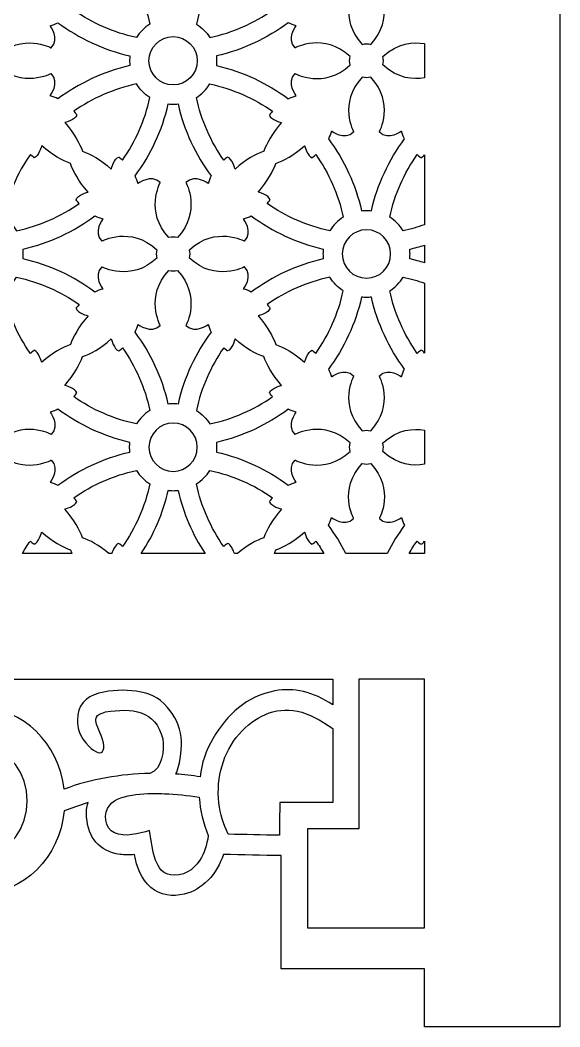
# Model space of a CAD drawing. Header units: centimetres. Extents: x -9.3 to 7.4, y -14.2 to 13.8.
# Drawn here: x -5.22 to -1.66, y -14.17 to -7.54 of the extents above; entities that cross this region are included whole.
import ezdxf

# ---------------------------------------------------------------- set-up
doc = ezdxf.new("R2010")
doc.units = ezdxf.units.CM
doc.header["$MEASUREMENT"] = 0
doc.layers.add('layer 1', color=7, linetype='Continuous')

msp = doc.modelspace()

# ---------------------------------------------------------------- linework, layer by layer
at = {"layer": 'layer 1', "color": 177}
msp.add_open_spline([(-1.66087, 13.84713), (-4.20808, 13.84713), (-6.7553, 13.84713), (-9.30251, 13.84713), (-9.30251, 13.84713), (-9.30251, 5.33379), (-9.30251, -3.17955), (-9.30251, -11.69289), (-9.30251, -11.69289), (-9.30248, -11.69289), (-9.30246, -11.69289), (-9.30244, -11.69289), (-9.30244, -11.69289), (-9.30244, -12.51932), (-9.30244, -13.34575), (-9.30244, -14.17218), (-9.30244, -14.17218), (-9.00527, -14.17218), (-8.7081, -14.17218), (-8.41092, -14.17218), (-8.41092, -14.17218), (-8.41092, -14.04482), (-8.41092, -13.91746), (-8.41092, -13.79009), (-8.41092, -13.79009), (-8.09658, -13.79009), (-7.78223, -13.79009), (-7.46788, -13.79009), (-7.46788, -13.79009), (-7.46788, -13.54122), (-7.46788, -13.29235), (-7.46788, -13.04347), (-7.46788, -13.04347), (-7.34071, -13.04094), (-7.21354, -13.0384), (-7.08637, -13.03586), (-7.08637, -13.03586), (-7.06378, -13.10026), (-7.03419, -13.1561), (-6.98505, -13.20539), (-6.98505, -13.20539), (-6.93693, -13.25366), (-6.88721, -13.28349), (-6.82881, -13.29707), (-6.82881, -13.29707), (-6.75152, -13.31504), (-6.66989, -13.30722), (-6.60784, -13.25309), (-6.60784, -13.25309), (-6.5478, -13.20069), (-6.51316, -13.11678), (-6.50071, -13.03673), (-6.50071, -13.03673), (-6.46518, -13.04032), (-6.43496, -13.03949), (-6.40646, -13.03541), (-6.40646, -13.03541), (-6.26424, -13.01506), (-6.19706, -12.92507), (-6.18506, -12.78937), (-6.18506, -12.78937), (-6.18211, -12.75611), (-6.18446, -12.72328), (-6.19502, -12.69438), (-6.19502, -12.69438), (-6.19278, -12.69494), (-6.19055, -12.6955), (-6.18832, -12.69605), (-6.18832, -12.69605), (-6.13812, -12.71341), (-6.08794, -12.73076), (-6.03775, -12.74811), (-6.03775, -12.74811), (-6.00764, -13.05564), (-5.77016, -13.29507), (-5.48166, -13.29507), (-5.48166, -13.29507), (-5.19316, -13.29507), (-4.95568, -13.05564), (-4.92556, -12.74811), (-4.92556, -12.74811), (-4.87538, -12.73076), (-4.82519, -12.71341), (-4.77501, -12.69605), (-4.77501, -12.69605), (-4.77277, -12.6955), (-4.77053, -12.69494), (-4.76831, -12.69438), (-4.76831, -12.69438), (-4.77887, -12.72328), (-4.78121, -12.75611), (-4.77827, -12.78937), (-4.77827, -12.78937), (-4.76626, -12.92507), (-4.69908, -13.01506), (-4.55686, -13.03541), (-4.55686, -13.03541), (-4.52836, -13.03949), (-4.49814, -13.04032), (-4.46261, -13.03673), (-4.46261, -13.03673), (-4.45017, -13.11678), (-4.41552, -13.20069), (-4.35547, -13.25309), (-4.35547, -13.25309), (-4.29342, -13.30722), (-4.2118, -13.31504), (-4.1345, -13.29707), (-4.1345, -13.29707), (-4.07611, -13.28349), (-4.02638, -13.25366), (-3.97827, -13.20539), (-3.97827, -13.20539), (-3.92913, -13.1561), (-3.89954, -13.10026), (-3.87695, -13.03586), (-3.87695, -13.03586), (-3.74978, -13.0384), (-3.62261, -13.04094), (-3.49544, -13.04347), (-3.49544, -13.04347), (-3.49544, -13.29235), (-3.49544, -13.54122), (-3.49544, -13.79009), (-3.49544, -13.79009), (-3.18109, -13.79009), (-2.86674, -13.79009), (-2.5524, -13.79009), (-2.5524, -13.79009), (-2.5524, -13.91746), (-2.5524, -14.04482), (-2.5524, -14.17218), (-2.5524, -14.17218), (-2.25523, -14.17218), (-1.95805, -14.17218), (-1.66087, -14.17218), (-1.66087, -14.17218), (-1.66087, -13.34575), (-1.66087, -12.51932), (-1.66087, -11.69289), (-1.66087, -11.69289), (-1.66087, -3.17955), (-1.66087, 5.33379), (-1.66087, 13.84713)], degree=3, knots=[0, 0, 0, 0, 0.027027, 0.027027, 0.027027, 0.027027, 0.0540541, 0.0540541, 0.0540541, 0.0540541, 0.0810811, 0.0810811, 0.0810811, 0.0810811, 0.1081081, 0.1081081, 0.1081081, 0.1081081, 0.1351351, 0.1351351, 0.1351351, 0.1351351, 0.1621622, 0.1621622, 0.1621622, 0.1621622, 0.1891892, 0.1891892, 0.1891892, 0.1891892, 0.2162162, 0.2162162, 0.2162162, 0.2162162, 0.2432432, 0.2432432, 0.2432432, 0.2432432, 0.2702703, 0.2702703, 0.2702703, 0.2702703, 0.2972973, 0.2972973, 0.2972973, 0.2972973, 0.3243243, 0.3243243, 0.3243243, 0.3243243, 0.3513514, 0.3513514, 0.3513514, 0.3513514, 0.3783784, 0.3783784, 0.3783784, 0.3783784, 0.4054054, 0.4054054, 0.4054054, 0.4054054, 0.4324324, 0.4324324, 0.4324324, 0.4324324, 0.4594595, 0.4594595, 0.4594595, 0.4594595, 0.4864865, 0.4864865, 0.4864865, 0.4864865, 0.5135135, 0.5135135, 0.5135135, 0.5135135, 0.5405405, 0.5405405, 0.5405405, 0.5405405, 0.5675676, 0.5675676, 0.5675676, 0.5675676, 0.5945946, 0.5945946, 0.5945946, 0.5945946, 0.6216216, 0.6216216, 0.6216216, 0.6216216, 0.6486486, 0.6486486, 0.6486486, 0.6486486, 0.6756757, 0.6756757, 0.6756757, 0.6756757, 0.7027027, 0.7027027, 0.7027027, 0.7027027, 0.7297297, 0.7297297, 0.7297297, 0.7297297, 0.7567568, 0.7567568, 0.7567568, 0.7567568, 0.7837838, 0.7837838, 0.7837838, 0.7837838, 0.8108108, 0.8108108, 0.8108108, 0.8108108, 0.8378378, 0.8378378, 0.8378378, 0.8378378, 0.8648649, 0.8648649, 0.8648649, 0.8648649, 0.8918919, 0.8918919, 0.8918919, 0.8918919, 0.9189189, 0.9189189, 0.9189189, 0.9189189, 0.9459459, 0.9459459, 0.9459459, 0.9459459, 1, 1, 1, 1], dxfattribs=at)
at = {"layer": 'layer 1', "color": 7}
for points, knots in [([(-2.93447, -6.81711), (-2.92363, -6.81711), (-2.91295, -6.81649), (-2.9024, -6.81531), (-2.9024, -6.81531), (-2.86257, -6.98964), (-2.78692, -7.15032), (-2.68367, -7.28926), (-2.68367, -7.28926), (-2.69202, -7.30548), (-2.69889, -7.3228), (-2.70319, -7.34098), (-2.70319, -7.34098), (-2.70319, -7.34098), (-2.78932, -7.27318), (-2.8498, -7.33366), (-2.8498, -7.33366), (-2.8498, -7.33366), (-2.74635, -7.52486), (-2.90661, -7.69619), (-2.90661, -7.69619), (-2.92487, -7.6915), (-2.94408, -7.6915), (-2.96233, -7.69619), (-2.96233, -7.69619), (-3.12261, -7.52488), (-3.01916, -7.33366), (-3.01916, -7.33366), (-3.01916, -7.33366), (-3.07964, -7.27318), (-3.16578, -7.34098), (-3.16578, -7.34098), (-3.16578, -7.34098), (-3.17008, -7.32282), (-3.17693, -7.30548), (-3.18529, -7.28928), (-3.18529, -7.28928), (-3.08205, -7.15032), (-3.00639, -6.98964), (-2.96656, -6.81531), (-2.96656, -6.81531), (-2.95602, -6.81649), (-2.94533, -6.81711), (-2.93447, -6.81711)], [0, 0, 0, 0, 0.0833333, 0.0833333, 0.0833333, 0.0833333, 0.1666667, 0.1666667, 0.1666667, 0.1666667, 0.25, 0.25, 0.25, 0.25, 0.3333333, 0.3333333, 0.3333333, 0.3333333, 0.4166667, 0.4166667, 0.4166667, 0.4166667, 0.5, 0.5, 0.5, 0.5, 0.5833333, 0.5833333, 0.5833333, 0.5833333, 0.6666667, 0.6666667, 0.6666667, 0.6666667, 0.75, 0.75, 0.75, 0.75, 0.8333333, 0.8333333, 0.8333333, 0.8333333, 1, 1, 1, 1]), ([(-4.45029, -7.651), (-4.42756, -7.61514), (-4.39709, -7.58465), (-4.36122, -7.56192), (-4.36122, -7.56192), (-4.39369, -7.41115), (-4.45581, -7.27139), (-4.54119, -7.14905), (-4.54119, -7.14905), (-4.55576, -7.16229), (-4.56583, -7.16966), (-4.56583, -7.16966), (-4.56583, -7.16966), (-4.59699, -7.16233), (-4.61575, -7.09041), (-4.61575, -7.09041), (-4.61575, -7.09041), (-4.68782, -7.15446), (-4.75408, -7.18879), (-4.80502, -7.20721), (-4.80502, -7.20721), (-4.82344, -7.25817), (-4.85779, -7.32442), (-4.92184, -7.39647), (-4.92184, -7.39647), (-4.92184, -7.39647), (-4.84991, -7.41524), (-4.84258, -7.4464), (-4.84258, -7.4464), (-4.84258, -7.4464), (-4.84996, -7.45647), (-4.86318, -7.47104), (-4.86318, -7.47104), (-4.74085, -7.55642), (-4.60108, -7.61855), (-4.45029, -7.651)], [0, 0, 0, 0, 0.1, 0.1, 0.1, 0.1, 0.2, 0.2, 0.2, 0.2, 0.3, 0.3, 0.3, 0.3, 0.4, 0.4, 0.4, 0.4, 0.5, 0.5, 0.5, 0.5, 0.6, 0.6, 0.6, 0.6, 0.7, 0.7, 0.7, 0.7, 0.8, 0.8, 0.8, 0.8, 1, 1, 1, 1]), ([(-3.96587, -7.651), (-3.98861, -7.61514), (-4.01908, -7.58465), (-4.05494, -7.56192), (-4.05494, -7.56192), (-4.02248, -7.41115), (-3.96035, -7.27139), (-3.87497, -7.14905), (-3.87497, -7.14905), (-3.86042, -7.16229), (-3.85034, -7.16967), (-3.85034, -7.16967), (-3.85034, -7.16967), (-3.81918, -7.16233), (-3.8004, -7.09041), (-3.8004, -7.09041), (-3.8004, -7.09041), (-3.72835, -7.15445), (-3.66209, -7.18879), (-3.61113, -7.20721), (-3.61113, -7.20721), (-3.59272, -7.25817), (-3.55839, -7.32442), (-3.49434, -7.39647), (-3.49434, -7.39647), (-3.49434, -7.39647), (-3.56626, -7.41524), (-3.57359, -7.4464), (-3.57359, -7.4464), (-3.57359, -7.4464), (-3.56622, -7.45647), (-3.55299, -7.47104), (-3.55299, -7.47104), (-3.67532, -7.55642), (-3.81509, -7.61855), (-3.96587, -7.651)], [0, 0, 0, 0, 0.1, 0.1, 0.1, 0.1, 0.2, 0.2, 0.2, 0.2, 0.3, 0.3, 0.3, 0.3, 0.4, 0.4, 0.4, 0.4, 0.5, 0.5, 0.5, 0.5, 0.6, 0.6, 0.6, 0.6, 0.7, 0.7, 0.7, 0.7, 0.8, 0.8, 0.8, 0.8, 1, 1, 1, 1]), ([(-4.96681, -8.05497), (-4.82787, -7.9517), (-4.66718, -7.87604), (-4.49285, -7.83621), (-4.49285, -7.83621), (-4.49403, -7.82568), (-4.49465, -7.81499), (-4.49465, -7.80416), (-4.49465, -7.80416), (-4.49465, -7.79332), (-4.49403, -7.78263), (-4.49285, -7.7721), (-4.49285, -7.7721), (-4.66718, -7.73226), (-4.82787, -7.65661), (-4.96681, -7.55335), (-4.96681, -7.55335), (-4.98301, -7.56169), (-5.00035, -7.56857), (-5.01851, -7.57286), (-5.01851, -7.57286), (-5.01851, -7.57286), (-4.95072, -7.659), (-5.01119, -7.71947), (-5.01119, -7.71947), (-5.01119, -7.71947), (-5.2024, -7.61603), (-5.3737, -7.7763), (-5.3737, -7.7763), (-5.36902, -7.79456), (-5.36903, -7.81375), (-5.37372, -7.83201), (-5.37372, -7.83201), (-5.2024, -7.99229), (-5.01119, -7.88884), (-5.01119, -7.88884), (-5.01119, -7.88884), (-4.95072, -7.94932), (-5.01851, -8.03545), (-5.01851, -8.03545), (-5.01851, -8.03545), (-5.00035, -8.03975), (-4.98301, -8.04661), (-4.96681, -8.05497)], [0, 0, 0, 0, 0.0833333, 0.0833333, 0.0833333, 0.0833333, 0.1666667, 0.1666667, 0.1666667, 0.1666667, 0.25, 0.25, 0.25, 0.25, 0.3333333, 0.3333333, 0.3333333, 0.3333333, 0.4166667, 0.4166667, 0.4166667, 0.4166667, 0.5, 0.5, 0.5, 0.5, 0.5833333, 0.5833333, 0.5833333, 0.5833333, 0.6666667, 0.6666667, 0.6666667, 0.6666667, 0.75, 0.75, 0.75, 0.75, 0.8333333, 0.8333333, 0.8333333, 0.8333333, 1, 1, 1, 1]), ([(-3.44936, -8.05497), (-3.58831, -7.95172), (-3.74899, -7.87604), (-3.92333, -7.83621), (-3.92333, -7.83621), (-3.92214, -7.82568), (-3.92152, -7.81499), (-3.92152, -7.80416), (-3.92152, -7.80416), (-3.92152, -7.79332), (-3.92214, -7.78263), (-3.92333, -7.7721), (-3.92333, -7.7721), (-3.74899, -7.73226), (-3.5883, -7.65661), (-3.44936, -7.55335), (-3.44936, -7.55335), (-3.43315, -7.56169), (-3.41582, -7.56857), (-3.39766, -7.57286), (-3.39766, -7.57286), (-3.39766, -7.57286), (-3.46546, -7.659), (-3.40498, -7.71947), (-3.40498, -7.71947), (-3.40498, -7.71947), (-3.21378, -7.61602), (-3.04244, -7.77629), (-3.04244, -7.77629), (-3.04713, -7.79455), (-3.04714, -7.81375), (-3.04244, -7.83201), (-3.04244, -7.83201), (-3.21376, -7.99229), (-3.40498, -7.88883), (-3.40498, -7.88883), (-3.40498, -7.88883), (-3.46546, -7.94932), (-3.39766, -8.03545), (-3.39766, -8.03545), (-3.39766, -8.03545), (-3.41582, -8.03975), (-3.43315, -8.04661), (-3.44936, -8.05497)], [0, 0, 0, 0, 0.0833333, 0.0833333, 0.0833333, 0.0833333, 0.1666667, 0.1666667, 0.1666667, 0.1666667, 0.25, 0.25, 0.25, 0.25, 0.3333333, 0.3333333, 0.3333333, 0.3333333, 0.4166667, 0.4166667, 0.4166667, 0.4166667, 0.5, 0.5, 0.5, 0.5, 0.5833333, 0.5833333, 0.5833333, 0.5833333, 0.6666667, 0.6666667, 0.6666667, 0.6666667, 0.75, 0.75, 0.75, 0.75, 0.8333333, 0.8333333, 0.8333333, 0.8333333, 1, 1, 1, 1]), ([(-4.20809, -7.96336), (-4.12016, -7.96336), (-4.04889, -7.89206), (-4.04889, -7.80416), (-4.04889, -7.80416), (-4.04889, -7.71624), (-4.12016, -7.64495), (-4.20809, -7.64495), (-4.20809, -7.64495), (-4.29599, -7.64495), (-4.36729, -7.71624), (-4.36729, -7.80416), (-4.36729, -7.80416), (-4.36729, -7.89206), (-4.29599, -7.96336), (-4.20809, -7.96336)], [0, 0, 0, 0, 0.2, 0.2, 0.2, 0.2, 0.4, 0.4, 0.4, 0.4, 0.6, 0.6, 0.6, 0.6, 1, 1, 1, 1]), ([(-2.55239, -7.91687), (-2.55239, -7.84173), (-2.55239, -7.76658), (-2.55239, -7.69143), (-2.55239, -7.69143), (-2.62389, -7.67923), (-2.72845, -7.68458), (-2.82649, -7.7763), (-2.82649, -7.7763), (-2.8218, -7.79456), (-2.82183, -7.81375), (-2.82652, -7.83201), (-2.82652, -7.83201), (-2.72845, -7.92374), (-2.62391, -7.92907), (-2.55239, -7.91687)], [0, 0, 0, 0, 0.2, 0.2, 0.2, 0.2, 0.4, 0.4, 0.4, 0.4, 0.6, 0.6, 0.6, 0.6, 1, 1, 1, 1]), ([(-4.45029, -7.95731), (-4.42756, -7.99316), (-4.39709, -8.02366), (-4.36122, -8.04638), (-4.36122, -8.04638), (-4.39369, -8.19716), (-4.45581, -8.33693), (-4.54119, -8.45927), (-4.54119, -8.45927), (-4.55576, -8.44603), (-4.56583, -8.43865), (-4.56583, -8.43865), (-4.56583, -8.43865), (-4.59699, -8.44598), (-4.61575, -8.51789), (-4.61575, -8.51789), (-4.61575, -8.51789), (-4.68782, -8.45386), (-4.75407, -8.41951), (-4.80502, -8.40111), (-4.80502, -8.40111), (-4.82344, -8.35015), (-4.85779, -8.28389), (-4.92184, -8.21183), (-4.92184, -8.21183), (-4.92184, -8.21183), (-4.84991, -8.19306), (-4.84258, -8.1619), (-4.84258, -8.1619), (-4.84258, -8.1619), (-4.84996, -8.15184), (-4.86318, -8.13728), (-4.86318, -8.13728), (-4.74085, -8.05189), (-4.60108, -7.98976), (-4.45029, -7.95731)], [0, 0, 0, 0, 0.1, 0.1, 0.1, 0.1, 0.2, 0.2, 0.2, 0.2, 0.3, 0.3, 0.3, 0.3, 0.4, 0.4, 0.4, 0.4, 0.5, 0.5, 0.5, 0.5, 0.6, 0.6, 0.6, 0.6, 0.7, 0.7, 0.7, 0.7, 0.8, 0.8, 0.8, 0.8, 1, 1, 1, 1]), ([(-3.96587, -7.95731), (-3.98861, -7.99316), (-4.01908, -8.02366), (-4.05494, -8.04638), (-4.05494, -8.04638), (-4.02248, -8.19716), (-3.96035, -8.33693), (-3.87497, -8.45927), (-3.87497, -8.45927), (-3.86042, -8.44603), (-3.85034, -8.43865), (-3.85034, -8.43865), (-3.85034, -8.43865), (-3.81918, -8.44598), (-3.8004, -8.51789), (-3.8004, -8.51789), (-3.8004, -8.51789), (-3.72835, -8.45386), (-3.66209, -8.41951), (-3.61113, -8.40111), (-3.61113, -8.40111), (-3.59272, -8.35015), (-3.55839, -8.28389), (-3.49434, -8.21183), (-3.49434, -8.21183), (-3.49434, -8.21183), (-3.56626, -8.19306), (-3.57359, -8.1619), (-3.57359, -8.1619), (-3.57359, -8.1619), (-3.56622, -8.15184), (-3.55299, -8.13728), (-3.55299, -8.13728), (-3.67532, -8.05189), (-3.81509, -7.98976), (-3.96587, -7.95731)], [0, 0, 0, 0, 0.1, 0.1, 0.1, 0.1, 0.2, 0.2, 0.2, 0.2, 0.3, 0.3, 0.3, 0.3, 0.4, 0.4, 0.4, 0.4, 0.5, 0.5, 0.5, 0.5, 0.6, 0.6, 0.6, 0.6, 0.7, 0.7, 0.7, 0.7, 0.8, 0.8, 0.8, 0.8, 1, 1, 1, 1]), ([(-2.68367, -8.31904), (-2.78692, -8.458), (-2.86257, -8.61867), (-2.9024, -8.793), (-2.9024, -8.793), (-2.91295, -8.79183), (-2.92363, -8.79119), (-2.93447, -8.79119), (-2.93447, -8.79119), (-2.94533, -8.79119), (-2.95602, -8.79183), (-2.96656, -8.793), (-2.96656, -8.793), (-3.00639, -8.61867), (-3.08203, -8.45799), (-3.18529, -8.31904), (-3.18529, -8.31904), (-3.17693, -8.30283), (-3.17008, -8.28551), (-3.16578, -8.26734), (-3.16578, -8.26734), (-3.16578, -8.26734), (-3.07964, -8.33513), (-3.01917, -8.27467), (-3.01917, -8.27467), (-3.01917, -8.27467), (-3.12259, -8.08345), (-2.96234, -7.91215), (-2.96234, -7.91215), (-2.94408, -7.91684), (-2.92488, -7.91681), (-2.90661, -7.91212), (-2.90661, -7.91212), (-2.74634, -8.08343), (-2.84978, -8.27467), (-2.84978, -8.27467), (-2.84978, -8.27467), (-2.78932, -8.33513), (-2.70319, -8.26734), (-2.70319, -8.26734), (-2.70319, -8.26734), (-2.69889, -8.28551), (-2.69202, -8.30283), (-2.68367, -8.31904)], [0, 0, 0, 0, 0.0833333, 0.0833333, 0.0833333, 0.0833333, 0.1666667, 0.1666667, 0.1666667, 0.1666667, 0.25, 0.25, 0.25, 0.25, 0.3333333, 0.3333333, 0.3333333, 0.3333333, 0.4166667, 0.4166667, 0.4166667, 0.4166667, 0.5, 0.5, 0.5, 0.5, 0.5833333, 0.5833333, 0.5833333, 0.5833333, 0.6666667, 0.6666667, 0.6666667, 0.6666667, 0.75, 0.75, 0.75, 0.75, 0.8333333, 0.8333333, 0.8333333, 0.8333333, 1, 1, 1, 1]), ([(-3.95728, -8.56289), (-4.06055, -8.42394), (-4.1362, -8.26325), (-4.17604, -8.08892), (-4.17604, -8.08892), (-4.18656, -8.0901), (-4.19725, -8.09071), (-4.20809, -8.09071), (-4.20809, -8.09071), (-4.21892, -8.09071), (-4.22961, -8.0901), (-4.24013, -8.08892), (-4.24013, -8.08892), (-4.27997, -8.26325), (-4.35562, -8.42396), (-4.45887, -8.56289), (-4.45887, -8.56289), (-4.45054, -8.5791), (-4.44368, -8.59643), (-4.43939, -8.61458), (-4.43939, -8.61458), (-4.43939, -8.61458), (-4.35324, -8.54677), (-4.29277, -8.60727), (-4.29277, -8.60727), (-4.29277, -8.60727), (-4.39622, -8.79847), (-4.23596, -8.96979), (-4.23596, -8.96979), (-4.21769, -8.9651), (-4.19849, -8.9651), (-4.18023, -8.96977), (-4.18023, -8.96977), (-4.01995, -8.79847), (-4.12342, -8.60727), (-4.12342, -8.60727), (-4.12342, -8.60727), (-4.06293, -8.54677), (-3.97679, -8.61458), (-3.97679, -8.61458), (-3.97679, -8.61458), (-3.9725, -8.59643), (-3.96563, -8.5791), (-3.95728, -8.56289)], [0, 0, 0, 0, 0.0833333, 0.0833333, 0.0833333, 0.0833333, 0.1666667, 0.1666667, 0.1666667, 0.1666667, 0.25, 0.25, 0.25, 0.25, 0.3333333, 0.3333333, 0.3333333, 0.3333333, 0.4166667, 0.4166667, 0.4166667, 0.4166667, 0.5, 0.5, 0.5, 0.5, 0.5833333, 0.5833333, 0.5833333, 0.5833333, 0.6666667, 0.6666667, 0.6666667, 0.6666667, 0.75, 0.75, 0.75, 0.75, 0.8333333, 0.8333333, 0.8333333, 0.8333333, 1, 1, 1, 1]), ([(-4.82659, -8.74465), (-4.94891, -8.83003), (-5.08868, -8.89214), (-5.23948, -8.92459), (-5.23948, -8.92459), (-5.26221, -8.88875), (-5.29268, -8.85828), (-5.32852, -8.83555), (-5.32852, -8.83555), (-5.29607, -8.68477), (-5.23395, -8.54502), (-5.14857, -8.42267), (-5.14857, -8.42267), (-5.13401, -8.43589), (-5.12394, -8.44326), (-5.12394, -8.44326), (-5.12394, -8.44326), (-5.09278, -8.43593), (-5.07402, -8.36402), (-5.07402, -8.36402), (-5.07402, -8.36402), (-5.00195, -8.42806), (-4.93569, -8.4624), (-4.88475, -8.48082), (-4.88475, -8.48082), (-4.86633, -8.53177), (-4.832, -8.59803), (-4.76795, -8.67009), (-4.76795, -8.67009), (-4.76795, -8.67009), (-4.83986, -8.68885), (-4.84719, -8.72001), (-4.84719, -8.72001), (-4.84719, -8.72001), (-4.83981, -8.73008), (-4.82659, -8.74465)], [0, 0, 0, 0, 0.1, 0.1, 0.1, 0.1, 0.2, 0.2, 0.2, 0.2, 0.3, 0.3, 0.3, 0.3, 0.4, 0.4, 0.4, 0.4, 0.5, 0.5, 0.5, 0.5, 0.6, 0.6, 0.6, 0.6, 0.7, 0.7, 0.7, 0.7, 0.8, 0.8, 0.8, 0.8, 1, 1, 1, 1]), ([(-3.58958, -8.74465), (-3.46725, -8.83002), (-3.32747, -8.89214), (-3.1767, -8.92459), (-3.1767, -8.92459), (-3.15397, -8.88875), (-3.12349, -8.85828), (-3.08765, -8.83555), (-3.08765, -8.83555), (-3.12011, -8.68477), (-3.18222, -8.545), (-3.2676, -8.42267), (-3.2676, -8.42267), (-3.28217, -8.43589), (-3.29223, -8.44326), (-3.29223, -8.44326), (-3.29223, -8.44326), (-3.32338, -8.43593), (-3.34217, -8.36402), (-3.34217, -8.36402), (-3.34217, -8.36402), (-3.41422, -8.42806), (-3.48047, -8.4624), (-3.53142, -8.48082), (-3.53142, -8.48082), (-3.54983, -8.53177), (-3.58418, -8.59803), (-3.64823, -8.67009), (-3.64823, -8.67009), (-3.64823, -8.67009), (-3.5763, -8.68885), (-3.56898, -8.72001), (-3.56898, -8.72001), (-3.56898, -8.72001), (-3.57635, -8.73008), (-3.58958, -8.74465)], [0, 0, 0, 0, 0.1, 0.1, 0.1, 0.1, 0.2, 0.2, 0.2, 0.2, 0.3, 0.3, 0.3, 0.3, 0.4, 0.4, 0.4, 0.4, 0.5, 0.5, 0.5, 0.5, 0.6, 0.6, 0.6, 0.6, 0.7, 0.7, 0.7, 0.7, 0.8, 0.8, 0.8, 0.8, 1, 1, 1, 1]), ([(-2.55239, -8.88499), (-2.55239, -8.73107), (-2.55239, -8.57713), (-2.55239, -8.4232), (-2.55239, -8.4232), (-2.55929, -8.4332), (-2.56747, -8.44109), (-2.57673, -8.44326), (-2.57673, -8.44326), (-2.57673, -8.44326), (-2.58679, -8.43589), (-2.60135, -8.42267), (-2.60135, -8.42267), (-2.68673, -8.54502), (-2.74886, -8.68477), (-2.78131, -8.83555), (-2.78131, -8.83555), (-2.74545, -8.85828), (-2.71498, -8.88875), (-2.69227, -8.92459), (-2.69227, -8.92459), (-2.64448, -8.91431), (-2.59778, -8.90104), (-2.55239, -8.88499)], [0, 0, 0, 0, 0.1428571, 0.1428571, 0.1428571, 0.1428571, 0.2857143, 0.2857143, 0.2857143, 0.2857143, 0.4285714, 0.4285714, 0.4285714, 0.4285714, 0.5714286, 0.5714286, 0.5714286, 0.5714286, 0.7142857, 0.7142857, 0.7142857, 0.7142857, 1, 1, 1, 1]), ([(-4.72296, -8.82695), (-4.86191, -8.93022), (-5.02259, -9.00585), (-5.19692, -9.04569), (-5.19692, -9.04569), (-5.19576, -9.05622), (-5.19512, -9.06692), (-5.19512, -9.07775), (-5.19512, -9.07775), (-5.19512, -9.08861), (-5.19576, -9.09929), (-5.19692, -9.10983), (-5.19692, -9.10983), (-5.02259, -9.14967), (-4.86191, -9.22531), (-4.72296, -9.32856), (-4.72296, -9.32856), (-4.70674, -9.32021), (-4.68943, -9.31336), (-4.67126, -9.30906), (-4.67126, -9.30906), (-4.67126, -9.30906), (-4.73907, -9.22291), (-4.67858, -9.16245), (-4.67858, -9.16245), (-4.67858, -9.16245), (-4.48737, -9.26589), (-4.31605, -9.10562), (-4.31605, -9.10562), (-4.32074, -9.08736), (-4.32077, -9.06816), (-4.31608, -9.0499), (-4.31608, -9.0499), (-4.48738, -8.88964), (-4.6786, -8.99308), (-4.6786, -8.99308), (-4.6786, -8.99308), (-4.73907, -8.9326), (-4.67126, -8.84647), (-4.67126, -8.84647), (-4.67126, -8.84647), (-4.68943, -8.84217), (-4.70674, -8.8353), (-4.72296, -8.82695)], [0, 0, 0, 0, 0.0833333, 0.0833333, 0.0833333, 0.0833333, 0.1666667, 0.1666667, 0.1666667, 0.1666667, 0.25, 0.25, 0.25, 0.25, 0.3333333, 0.3333333, 0.3333333, 0.3333333, 0.4166667, 0.4166667, 0.4166667, 0.4166667, 0.5, 0.5, 0.5, 0.5, 0.5833333, 0.5833333, 0.5833333, 0.5833333, 0.6666667, 0.6666667, 0.6666667, 0.6666667, 0.75, 0.75, 0.75, 0.75, 0.8333333, 0.8333333, 0.8333333, 0.8333333, 1, 1, 1, 1]), ([(-3.69321, -9.32856), (-3.55426, -9.22531), (-3.39358, -9.14967), (-3.21924, -9.10983), (-3.21924, -9.10983), (-3.22042, -9.09929), (-3.22104, -9.08861), (-3.22104, -9.07775), (-3.22104, -9.07775), (-3.22104, -9.06692), (-3.22042, -9.05622), (-3.21924, -9.04569), (-3.21924, -9.04569), (-3.39358, -9.00585), (-3.55426, -8.93022), (-3.69321, -8.82695), (-3.69321, -8.82695), (-3.70941, -8.8353), (-3.72675, -8.84217), (-3.74491, -8.84646), (-3.74491, -8.84646), (-3.74491, -8.84646), (-3.6771, -8.9326), (-3.73758, -8.99307), (-3.73758, -8.99307), (-3.73758, -8.99307), (-3.92879, -8.88962), (-4.1001, -9.0499), (-4.1001, -9.0499), (-4.09543, -9.06815), (-4.09542, -9.08736), (-4.1001, -9.10562), (-4.1001, -9.10562), (-3.9288, -9.26589), (-3.73758, -9.16244), (-3.73758, -9.16244), (-3.73758, -9.16244), (-3.6771, -9.22291), (-3.74491, -9.30906), (-3.74491, -9.30906), (-3.74491, -9.30906), (-3.72675, -9.31335), (-3.70941, -9.32021), (-3.69321, -9.32856)], [0, 0, 0, 0, 0.0833333, 0.0833333, 0.0833333, 0.0833333, 0.1666667, 0.1666667, 0.1666667, 0.1666667, 0.25, 0.25, 0.25, 0.25, 0.3333333, 0.3333333, 0.3333333, 0.3333333, 0.4166667, 0.4166667, 0.4166667, 0.4166667, 0.5, 0.5, 0.5, 0.5, 0.5833333, 0.5833333, 0.5833333, 0.5833333, 0.6666667, 0.6666667, 0.6666667, 0.6666667, 0.75, 0.75, 0.75, 0.75, 0.8333333, 0.8333333, 0.8333333, 0.8333333, 1, 1, 1, 1]), ([(-2.93447, -8.91856), (-2.84658, -8.91856), (-2.77528, -8.98985), (-2.77528, -9.07775), (-2.77528, -9.07775), (-2.77528, -9.16566), (-2.84658, -9.23697), (-2.93447, -9.23697), (-2.93447, -9.23697), (-3.0224, -9.23697), (-3.09369, -9.16566), (-3.09369, -9.07775), (-3.09369, -9.07775), (-3.09369, -8.98985), (-3.0224, -8.91856), (-2.93447, -8.91856)], [0, 0, 0, 0, 0.2, 0.2, 0.2, 0.2, 0.4, 0.4, 0.4, 0.4, 0.6, 0.6, 0.6, 0.6, 1, 1, 1, 1]), ([(-2.55239, -9.13619), (-2.55239, -9.09723), (-2.55239, -9.05828), (-2.55239, -9.01932), (-2.55239, -9.01932), (-2.58432, -9.02935), (-2.61677, -9.03816), (-2.64972, -9.04569), (-2.64972, -9.04569), (-2.64855, -9.05622), (-2.64792, -9.06692), (-2.64792, -9.07775), (-2.64792, -9.07775), (-2.64792, -9.08861), (-2.64855, -9.09929), (-2.64972, -9.10983), (-2.64972, -9.10983), (-2.61677, -9.11736), (-2.58432, -9.12617), (-2.55239, -9.13619)], [0, 0, 0, 0, 0.1666667, 0.1666667, 0.1666667, 0.1666667, 0.3333333, 0.3333333, 0.3333333, 0.3333333, 0.5, 0.5, 0.5, 0.5, 0.6666667, 0.6666667, 0.6666667, 0.6666667, 1, 1, 1, 1]), ([(-4.20809, -10.0648), (-4.19725, -10.0648), (-4.18656, -10.06542), (-4.17604, -10.0666), (-4.17604, -10.0666), (-4.1362, -9.89226), (-4.06055, -9.73157), (-3.95728, -9.59263), (-3.95728, -9.59263), (-3.96563, -9.57641), (-3.9725, -9.5591), (-3.97679, -9.54093), (-3.97679, -9.54093), (-3.97679, -9.54093), (-4.06293, -9.60875), (-4.1234, -9.54827), (-4.1234, -9.54827), (-4.1234, -9.54827), (-4.01998, -9.35706), (-4.18022, -9.18575), (-4.18022, -9.18575), (-4.19849, -9.19044), (-4.21768, -9.19042), (-4.23596, -9.18574), (-4.23596, -9.18574), (-4.39622, -9.35704), (-4.29279, -9.54827), (-4.29279, -9.54827), (-4.29279, -9.54827), (-4.35324, -9.60875), (-4.43939, -9.54094), (-4.43939, -9.54094), (-4.43939, -9.54094), (-4.44368, -9.5591), (-4.45054, -9.57643), (-4.45887, -9.59263), (-4.45887, -9.59263), (-4.35562, -9.73157), (-4.27997, -9.89227), (-4.24013, -10.0666), (-4.24013, -10.0666), (-4.22961, -10.06542), (-4.21892, -10.0648), (-4.20809, -10.0648)], [0, 0, 0, 0, 0.0833333, 0.0833333, 0.0833333, 0.0833333, 0.1666667, 0.1666667, 0.1666667, 0.1666667, 0.25, 0.25, 0.25, 0.25, 0.3333333, 0.3333333, 0.3333333, 0.3333333, 0.4166667, 0.4166667, 0.4166667, 0.4166667, 0.5, 0.5, 0.5, 0.5, 0.5833333, 0.5833333, 0.5833333, 0.5833333, 0.6666667, 0.6666667, 0.6666667, 0.6666667, 0.75, 0.75, 0.75, 0.75, 0.8333333, 0.8333333, 0.8333333, 0.8333333, 1, 1, 1, 1]), ([(-4.82659, -9.41087), (-4.94891, -9.32549), (-5.08868, -9.26337), (-5.23948, -9.23092), (-5.23948, -9.23092), (-5.26221, -9.26676), (-5.29268, -9.29723), (-5.32852, -9.31996), (-5.32852, -9.31996), (-5.29607, -9.47075), (-5.23395, -9.61052), (-5.14857, -9.73285), (-5.14857, -9.73285), (-5.13401, -9.71963), (-5.12394, -9.71226), (-5.12394, -9.71226), (-5.12394, -9.71226), (-5.09278, -9.71958), (-5.07402, -9.79151), (-5.07402, -9.79151), (-5.07402, -9.79151), (-5.00195, -9.72746), (-4.93569, -9.69311), (-4.88473, -9.67471), (-4.88473, -9.67471), (-4.86633, -9.62375), (-4.832, -9.55749), (-4.76795, -9.48544), (-4.76795, -9.48544), (-4.76795, -9.48544), (-4.83986, -9.46668), (-4.84719, -9.43552), (-4.84719, -9.43552), (-4.84719, -9.43552), (-4.83981, -9.42544), (-4.82659, -9.41087)], [0, 0, 0, 0, 0.1, 0.1, 0.1, 0.1, 0.2, 0.2, 0.2, 0.2, 0.3, 0.3, 0.3, 0.3, 0.4, 0.4, 0.4, 0.4, 0.5, 0.5, 0.5, 0.5, 0.6, 0.6, 0.6, 0.6, 0.7, 0.7, 0.7, 0.7, 0.8, 0.8, 0.8, 0.8, 1, 1, 1, 1]), ([(-3.58957, -9.41087), (-3.46725, -9.32549), (-3.32747, -9.26337), (-3.1767, -9.23092), (-3.1767, -9.23092), (-3.15397, -9.26676), (-3.12349, -9.29723), (-3.08765, -9.31996), (-3.08765, -9.31996), (-3.12011, -9.47075), (-3.18222, -9.61052), (-3.2676, -9.73285), (-3.2676, -9.73285), (-3.28217, -9.71963), (-3.29223, -9.71226), (-3.29223, -9.71226), (-3.29223, -9.71226), (-3.32338, -9.71958), (-3.34217, -9.79151), (-3.34217, -9.79151), (-3.34217, -9.79151), (-3.41422, -9.72746), (-3.48047, -9.69311), (-3.53142, -9.67471), (-3.53142, -9.67471), (-3.54983, -9.62375), (-3.58418, -9.55749), (-3.64823, -9.48544), (-3.64823, -9.48544), (-3.64823, -9.48544), (-3.5763, -9.46668), (-3.56897, -9.43552), (-3.56897, -9.43552), (-3.56897, -9.43552), (-3.57635, -9.42544), (-3.58957, -9.41087)], [0, 0, 0, 0, 0.1, 0.1, 0.1, 0.1, 0.2, 0.2, 0.2, 0.2, 0.3, 0.3, 0.3, 0.3, 0.4, 0.4, 0.4, 0.4, 0.5, 0.5, 0.5, 0.5, 0.6, 0.6, 0.6, 0.6, 0.7, 0.7, 0.7, 0.7, 0.8, 0.8, 0.8, 0.8, 1, 1, 1, 1]), ([(-2.55239, -9.73231), (-2.55239, -9.57838), (-2.55239, -9.42444), (-2.55239, -9.27052), (-2.55239, -9.27052), (-2.59778, -9.25447), (-2.64448, -9.2412), (-2.69227, -9.23092), (-2.69227, -9.23092), (-2.71498, -9.26676), (-2.74545, -9.29723), (-2.78131, -9.31996), (-2.78131, -9.31996), (-2.74886, -9.47075), (-2.68673, -9.61052), (-2.60135, -9.73285), (-2.60135, -9.73285), (-2.58679, -9.71963), (-2.57673, -9.71226), (-2.57673, -9.71226), (-2.57673, -9.71226), (-2.56747, -9.71444), (-2.55929, -9.72231), (-2.55239, -9.73231)], [0, 0, 0, 0, 0.1428571, 0.1428571, 0.1428571, 0.1428571, 0.2857143, 0.2857143, 0.2857143, 0.2857143, 0.4285714, 0.4285714, 0.4285714, 0.4285714, 0.5714286, 0.5714286, 0.5714286, 0.5714286, 0.7142857, 0.7142857, 0.7142857, 0.7142857, 1, 1, 1, 1]), ([(-3.18529, -9.83648), (-3.08205, -9.69754), (-3.00639, -9.53685), (-2.96656, -9.36253), (-2.96656, -9.36253), (-2.95602, -9.3637), (-2.94533, -9.36432), (-2.93447, -9.36432), (-2.93447, -9.36432), (-2.92363, -9.36432), (-2.91295, -9.3637), (-2.9024, -9.36253), (-2.9024, -9.36253), (-2.86257, -9.53685), (-2.78692, -9.69754), (-2.68367, -9.83648), (-2.68367, -9.83648), (-2.69202, -9.85269), (-2.69889, -9.87002), (-2.70319, -9.88819), (-2.70319, -9.88819), (-2.70319, -9.88819), (-2.78932, -9.82039), (-2.8498, -9.88087), (-2.8498, -9.88087), (-2.8498, -9.88087), (-2.74635, -10.07209), (-2.90661, -10.2434), (-2.90661, -10.2434), (-2.92487, -10.23871), (-2.94408, -10.23871), (-2.96233, -10.2434), (-2.96233, -10.2434), (-3.12261, -10.07209), (-3.01916, -9.88087), (-3.01916, -9.88087), (-3.01916, -9.88087), (-3.07964, -9.82039), (-3.16578, -9.88819), (-3.16578, -9.88819), (-3.16578, -9.88819), (-3.17008, -9.87002), (-3.17693, -9.85269), (-3.18529, -9.83648)], [0, 0, 0, 0, 0.0833333, 0.0833333, 0.0833333, 0.0833333, 0.1666667, 0.1666667, 0.1666667, 0.1666667, 0.25, 0.25, 0.25, 0.25, 0.3333333, 0.3333333, 0.3333333, 0.3333333, 0.4166667, 0.4166667, 0.4166667, 0.4166667, 0.5, 0.5, 0.5, 0.5, 0.5833333, 0.5833333, 0.5833333, 0.5833333, 0.6666667, 0.6666667, 0.6666667, 0.6666667, 0.75, 0.75, 0.75, 0.75, 0.8333333, 0.8333333, 0.8333333, 0.8333333, 1, 1, 1, 1]), ([(-4.45029, -10.19822), (-4.42756, -10.16235), (-4.39709, -10.13188), (-4.36122, -10.10915), (-4.36122, -10.10915), (-4.39369, -9.95835), (-4.45581, -9.81859), (-4.54119, -9.69626), (-4.54119, -9.69626), (-4.55576, -9.70949), (-4.56583, -9.71686), (-4.56583, -9.71686), (-4.56583, -9.71686), (-4.59699, -9.70954), (-4.61575, -9.63762), (-4.61575, -9.63762), (-4.61575, -9.63762), (-4.68782, -9.70166), (-4.75408, -9.73602), (-4.80502, -9.75442), (-4.80502, -9.75442), (-4.82344, -9.80537), (-4.85779, -9.87162), (-4.92184, -9.94368), (-4.92184, -9.94368), (-4.92184, -9.94368), (-4.84991, -9.96245), (-4.84258, -9.99361), (-4.84258, -9.99361), (-4.84258, -9.99361), (-4.84996, -10.0037), (-4.86318, -10.01825), (-4.86318, -10.01825), (-4.74085, -10.10364), (-4.60108, -10.16575), (-4.45029, -10.19822)], [0, 0, 0, 0, 0.1, 0.1, 0.1, 0.1, 0.2, 0.2, 0.2, 0.2, 0.3, 0.3, 0.3, 0.3, 0.4, 0.4, 0.4, 0.4, 0.5, 0.5, 0.5, 0.5, 0.6, 0.6, 0.6, 0.6, 0.7, 0.7, 0.7, 0.7, 0.8, 0.8, 0.8, 0.8, 1, 1, 1, 1]), ([(-3.96587, -10.19822), (-3.98861, -10.16235), (-4.01908, -10.13188), (-4.05494, -10.10915), (-4.05494, -10.10915), (-4.02248, -9.95835), (-3.96035, -9.81859), (-3.87497, -9.69627), (-3.87497, -9.69627), (-3.86042, -9.70949), (-3.85034, -9.71687), (-3.85034, -9.71687), (-3.85034, -9.71687), (-3.81918, -9.70954), (-3.8004, -9.63762), (-3.8004, -9.63762), (-3.8004, -9.63762), (-3.72835, -9.70166), (-3.66209, -9.73602), (-3.61113, -9.75442), (-3.61113, -9.75442), (-3.59272, -9.80537), (-3.55839, -9.87162), (-3.49434, -9.94368), (-3.49434, -9.94368), (-3.49434, -9.94368), (-3.56626, -9.96245), (-3.57359, -9.99361), (-3.57359, -9.99361), (-3.57359, -9.99361), (-3.56622, -10.0037), (-3.55299, -10.01826), (-3.55299, -10.01826), (-3.67532, -10.10364), (-3.81509, -10.16575), (-3.96587, -10.19822)], [0, 0, 0, 0, 0.1, 0.1, 0.1, 0.1, 0.2, 0.2, 0.2, 0.2, 0.3, 0.3, 0.3, 0.3, 0.4, 0.4, 0.4, 0.4, 0.5, 0.5, 0.5, 0.5, 0.6, 0.6, 0.6, 0.6, 0.7, 0.7, 0.7, 0.7, 0.8, 0.8, 0.8, 0.8, 1, 1, 1, 1]), ([(-4.96681, -10.10056), (-4.82787, -10.20382), (-4.66718, -10.27947), (-4.49285, -10.31931), (-4.49285, -10.31931), (-4.49403, -10.32983), (-4.49465, -10.34053), (-4.49465, -10.35137), (-4.49465, -10.35137), (-4.49465, -10.36221), (-4.49403, -10.3729), (-4.49285, -10.38343), (-4.49285, -10.38343), (-4.66718, -10.42327), (-4.82787, -10.4989), (-4.96681, -10.60217), (-4.96681, -10.60217), (-4.98301, -10.59383), (-5.00035, -10.58695), (-5.01851, -10.58265), (-5.01851, -10.58265), (-5.01851, -10.58265), (-4.95072, -10.49652), (-5.01119, -10.43604), (-5.01119, -10.43604), (-5.01119, -10.43604), (-5.2024, -10.53949), (-5.37372, -10.37924), (-5.37372, -10.37924), (-5.36903, -10.36096), (-5.36902, -10.34177), (-5.3737, -10.32351), (-5.3737, -10.32351), (-5.2024, -10.16323), (-5.01119, -10.26667), (-5.01119, -10.26667), (-5.01119, -10.26667), (-4.95072, -10.20621), (-5.01851, -10.12006), (-5.01851, -10.12006), (-5.01851, -10.12006), (-5.00035, -10.11577), (-4.98301, -10.10891), (-4.96681, -10.10056)], [0, 0, 0, 0, 0.0833333, 0.0833333, 0.0833333, 0.0833333, 0.1666667, 0.1666667, 0.1666667, 0.1666667, 0.25, 0.25, 0.25, 0.25, 0.3333333, 0.3333333, 0.3333333, 0.3333333, 0.4166667, 0.4166667, 0.4166667, 0.4166667, 0.5, 0.5, 0.5, 0.5, 0.5833333, 0.5833333, 0.5833333, 0.5833333, 0.6666667, 0.6666667, 0.6666667, 0.6666667, 0.75, 0.75, 0.75, 0.75, 0.8333333, 0.8333333, 0.8333333, 0.8333333, 1, 1, 1, 1]), ([(-3.92152, -10.35137), (-3.92152, -10.34053), (-3.92214, -10.32983), (-3.92333, -10.31931), (-3.92333, -10.31931), (-3.74899, -10.27947), (-3.5883, -10.20382), (-3.44936, -10.10056), (-3.44936, -10.10056), (-3.43315, -10.10891), (-3.41582, -10.11577), (-3.39766, -10.12006), (-3.39766, -10.12006), (-3.39766, -10.12006), (-3.46546, -10.20621), (-3.40498, -10.26667), (-3.40498, -10.26667), (-3.40498, -10.26667), (-3.21378, -10.16323), (-3.04244, -10.3235), (-3.04244, -10.3235), (-3.04713, -10.34176), (-3.04714, -10.36096), (-3.04244, -10.37924), (-3.04244, -10.37924), (-3.21376, -10.5395), (-3.40498, -10.43603), (-3.40498, -10.43603), (-3.40498, -10.43603), (-3.46546, -10.49652), (-3.39766, -10.58265), (-3.39766, -10.58265), (-3.39766, -10.58265), (-3.41582, -10.58695), (-3.43315, -10.59383), (-3.44936, -10.60217), (-3.44936, -10.60217), (-3.58831, -10.49892), (-3.74899, -10.42327), (-3.92333, -10.38343), (-3.92333, -10.38343), (-3.92214, -10.3729), (-3.92152, -10.36221), (-3.92152, -10.35137)], [0, 0, 0, 0, 0.0833333, 0.0833333, 0.0833333, 0.0833333, 0.1666667, 0.1666667, 0.1666667, 0.1666667, 0.25, 0.25, 0.25, 0.25, 0.3333333, 0.3333333, 0.3333333, 0.3333333, 0.4166667, 0.4166667, 0.4166667, 0.4166667, 0.5, 0.5, 0.5, 0.5, 0.5833333, 0.5833333, 0.5833333, 0.5833333, 0.6666667, 0.6666667, 0.6666667, 0.6666667, 0.75, 0.75, 0.75, 0.75, 0.8333333, 0.8333333, 0.8333333, 0.8333333, 1, 1, 1, 1]), ([(-4.36729, -10.35137), (-4.36729, -10.26346), (-4.29599, -10.19217), (-4.20809, -10.19217), (-4.20809, -10.19217), (-4.12016, -10.19217), (-4.04889, -10.26346), (-4.04889, -10.35137), (-4.04889, -10.35137), (-4.04889, -10.43928), (-4.12016, -10.51056), (-4.20809, -10.51056), (-4.20809, -10.51056), (-4.29599, -10.51056), (-4.36729, -10.43928), (-4.36729, -10.35137)], [0, 0, 0, 0, 0.2, 0.2, 0.2, 0.2, 0.4, 0.4, 0.4, 0.4, 0.6, 0.6, 0.6, 0.6, 1, 1, 1, 1]), ([(-2.55239, -10.46407), (-2.55239, -10.38893), (-2.55239, -10.31379), (-2.55239, -10.23864), (-2.55239, -10.23864), (-2.62389, -10.22645), (-2.72845, -10.23179), (-2.82649, -10.32351), (-2.82649, -10.32351), (-2.8218, -10.34177), (-2.82183, -10.36096), (-2.82652, -10.37924), (-2.82652, -10.37924), (-2.72845, -10.47096), (-2.62391, -10.47628), (-2.55239, -10.46407)], [0, 0, 0, 0, 0.2, 0.2, 0.2, 0.2, 0.4, 0.4, 0.4, 0.4, 0.6, 0.6, 0.6, 0.6, 1, 1, 1, 1]), ([(-3.0706, -11.05185), (-2.97984, -11.05185), (-2.8891, -11.05185), (-2.79834, -11.05185), (-2.79834, -11.05185), (-2.76537, -10.98656), (-2.72695, -10.9245), (-2.68367, -10.86626), (-2.68367, -10.86626), (-2.69202, -10.85005), (-2.69889, -10.83271), (-2.70319, -10.81454), (-2.70319, -10.81454), (-2.70319, -10.81454), (-2.78932, -10.88235), (-2.84978, -10.82187), (-2.84978, -10.82187), (-2.84978, -10.82187), (-2.74634, -10.63065), (-2.90661, -10.45935), (-2.90661, -10.45935), (-2.92488, -10.46403), (-2.94408, -10.46406), (-2.96234, -10.45935), (-2.96234, -10.45935), (-3.12259, -10.63068), (-3.01917, -10.82187), (-3.01917, -10.82187), (-3.01917, -10.82187), (-3.07964, -10.88235), (-3.16578, -10.81454), (-3.16578, -10.81454), (-3.16578, -10.81454), (-3.17008, -10.83271), (-3.17693, -10.85004), (-3.18529, -10.86626), (-3.18529, -10.86626), (-3.142, -10.9245), (-3.10357, -10.98656), (-3.0706, -11.05185)], [0, 0, 0, 0, 0.0909091, 0.0909091, 0.0909091, 0.0909091, 0.1818182, 0.1818182, 0.1818182, 0.1818182, 0.2727273, 0.2727273, 0.2727273, 0.2727273, 0.3636364, 0.3636364, 0.3636364, 0.3636364, 0.4545455, 0.4545455, 0.4545455, 0.4545455, 0.5454545, 0.5454545, 0.5454545, 0.5454545, 0.6363636, 0.6363636, 0.6363636, 0.6363636, 0.7272727, 0.7272727, 0.7272727, 0.7272727, 0.8181818, 0.8181818, 0.8181818, 0.8181818, 1, 1, 1, 1]), ([(-4.6311, -11.05185), (-4.62464, -11.05185), (-4.61817, -11.05185), (-4.6117, -11.05185), (-4.6117, -11.05185), (-4.60461, -11.0307), (-4.58851, -10.99119), (-4.56583, -10.98585), (-4.56583, -10.98585), (-4.56583, -10.98585), (-4.55576, -10.99324), (-4.54119, -11.00648), (-4.54119, -11.00648), (-4.45581, -10.88415), (-4.39369, -10.74438), (-4.36122, -10.59358), (-4.36122, -10.59358), (-4.39709, -10.57087), (-4.42756, -10.54039), (-4.45029, -10.50451), (-4.45029, -10.50451), (-4.60108, -10.53696), (-4.74085, -10.5991), (-4.86318, -10.68448), (-4.86318, -10.68448), (-4.84996, -10.69905), (-4.84258, -10.70911), (-4.84258, -10.70911), (-4.84258, -10.70911), (-4.84991, -10.74027), (-4.92184, -10.75904), (-4.92184, -10.75904), (-4.92184, -10.75904), (-4.85779, -10.83109), (-4.82344, -10.89736), (-4.80502, -10.94832), (-4.80502, -10.94832), (-4.7577, -10.96541), (-4.6972, -10.99625), (-4.6311, -11.05185)], [0, 0, 0, 0, 0.0909091, 0.0909091, 0.0909091, 0.0909091, 0.1818182, 0.1818182, 0.1818182, 0.1818182, 0.2727273, 0.2727273, 0.2727273, 0.2727273, 0.3636364, 0.3636364, 0.3636364, 0.3636364, 0.4545455, 0.4545455, 0.4545455, 0.4545455, 0.5454545, 0.5454545, 0.5454545, 0.5454545, 0.6363636, 0.6363636, 0.6363636, 0.6363636, 0.7272727, 0.7272727, 0.7272727, 0.7272727, 0.8181818, 0.8181818, 0.8181818, 0.8181818, 1, 1, 1, 1]), ([(-3.80445, -11.05185), (-3.798, -11.05185), (-3.79153, -11.05185), (-3.78507, -11.05185), (-3.78507, -11.05185), (-3.71898, -10.99625), (-3.65846, -10.96541), (-3.61113, -10.94832), (-3.61113, -10.94832), (-3.59272, -10.89736), (-3.55839, -10.83109), (-3.49434, -10.75904), (-3.49434, -10.75904), (-3.49434, -10.75904), (-3.56626, -10.74027), (-3.57359, -10.70911), (-3.57359, -10.70911), (-3.57359, -10.70911), (-3.56622, -10.69905), (-3.55299, -10.68448), (-3.55299, -10.68448), (-3.67532, -10.5991), (-3.81509, -10.53696), (-3.96587, -10.50451), (-3.96587, -10.50451), (-3.98861, -10.54039), (-4.01908, -10.57087), (-4.05494, -10.59358), (-4.05494, -10.59358), (-4.02248, -10.74438), (-3.96035, -10.88415), (-3.87497, -11.00648), (-3.87497, -11.00648), (-3.86042, -10.99324), (-3.85034, -10.98585), (-3.85034, -10.98585), (-3.85034, -10.98585), (-3.82766, -10.99119), (-3.81155, -11.0307), (-3.80445, -11.05185)], [0, 0, 0, 0, 0.0909091, 0.0909091, 0.0909091, 0.0909091, 0.1818182, 0.1818182, 0.1818182, 0.1818182, 0.2727273, 0.2727273, 0.2727273, 0.2727273, 0.3636364, 0.3636364, 0.3636364, 0.3636364, 0.4545455, 0.4545455, 0.4545455, 0.4545455, 0.5454545, 0.5454545, 0.5454545, 0.5454545, 0.6363636, 0.6363636, 0.6363636, 0.6363636, 0.7272727, 0.7272727, 0.7272727, 0.7272727, 0.8181818, 0.8181818, 0.8181818, 0.8181818, 1, 1, 1, 1]), ([(-4.41806, -11.05185), (-4.27807, -11.05185), (-4.13808, -11.05185), (-3.9981, -11.05185), (-3.9981, -11.05185), (-4.08058, -10.92691), (-4.14166, -10.7866), (-4.17604, -10.63614), (-4.17604, -10.63614), (-4.18656, -10.63731), (-4.19725, -10.63792), (-4.20809, -10.63792), (-4.20809, -10.63792), (-4.21892, -10.63792), (-4.22961, -10.63731), (-4.24013, -10.63614), (-4.24013, -10.63614), (-4.27452, -10.7866), (-4.33559, -10.92691), (-4.41806, -11.05185)], [0, 0, 0, 0, 0.1666667, 0.1666667, 0.1666667, 0.1666667, 0.3333333, 0.3333333, 0.3333333, 0.3333333, 0.5, 0.5, 0.5, 0.5, 0.6666667, 0.6666667, 0.6666667, 0.6666667, 1, 1, 1, 1]), ([(-5.20076, -11.05185), (-5.09229, -11.05185), (-4.98384, -11.05185), (-4.87539, -11.05185), (-4.87539, -11.05185), (-4.87888, -11.04359), (-4.88198, -11.03563), (-4.88475, -11.02803), (-4.88475, -11.02803), (-4.93569, -11.00961), (-5.00195, -10.97528), (-5.07402, -10.91123), (-5.07402, -10.91123), (-5.07402, -10.91123), (-5.09278, -10.98314), (-5.12394, -10.99048), (-5.12394, -10.99048), (-5.12394, -10.99048), (-5.13401, -10.98311), (-5.14857, -10.96988), (-5.14857, -10.96988), (-5.16707, -10.99641), (-5.18449, -11.02375), (-5.20076, -11.05185)], [0, 0, 0, 0, 0.1428571, 0.1428571, 0.1428571, 0.1428571, 0.2857143, 0.2857143, 0.2857143, 0.2857143, 0.4285714, 0.4285714, 0.4285714, 0.4285714, 0.5714286, 0.5714286, 0.5714286, 0.5714286, 0.7142857, 0.7142857, 0.7142857, 0.7142857, 1, 1, 1, 1]), ([(-3.54078, -11.05185), (-3.43232, -11.05185), (-3.32386, -11.05185), (-3.21541, -11.05185), (-3.21541, -11.05185), (-3.23167, -11.02375), (-3.24909, -10.99641), (-3.2676, -10.96988), (-3.2676, -10.96988), (-3.28217, -10.98311), (-3.29223, -10.99048), (-3.29223, -10.99048), (-3.29223, -10.99048), (-3.32338, -10.98314), (-3.34217, -10.91123), (-3.34217, -10.91123), (-3.34217, -10.91123), (-3.41422, -10.97528), (-3.48047, -11.00962), (-3.53142, -11.02803), (-3.53142, -11.02803), (-3.53417, -11.03563), (-3.53728, -11.04359), (-3.54078, -11.05185)], [0, 0, 0, 0, 0.1428571, 0.1428571, 0.1428571, 0.1428571, 0.2857143, 0.2857143, 0.2857143, 0.2857143, 0.4285714, 0.4285714, 0.4285714, 0.4285714, 0.5714286, 0.5714286, 0.5714286, 0.5714286, 0.7142857, 0.7142857, 0.7142857, 0.7142857, 1, 1, 1, 1]), ([(-2.65353, -11.05185), (-2.61983, -11.05185), (-2.58612, -11.05185), (-2.55239, -11.05185), (-2.55239, -11.05185), (-2.55239, -11.0247), (-2.55239, -10.99756), (-2.55239, -10.97042), (-2.55239, -10.97042), (-2.55929, -10.98042), (-2.56747, -10.9883), (-2.57673, -10.99048), (-2.57673, -10.99048), (-2.57673, -10.99048), (-2.58679, -10.98311), (-2.60135, -10.96988), (-2.60135, -10.96988), (-2.61987, -10.99641), (-2.63729, -11.02375), (-2.65353, -11.05185)], [0, 0, 0, 0, 0.1666667, 0.1666667, 0.1666667, 0.1666667, 0.3333333, 0.3333333, 0.3333333, 0.3333333, 0.5, 0.5, 0.5, 0.5, 0.6666667, 0.6666667, 0.6666667, 0.6666667, 1, 1, 1, 1]), ([(-5.48166, -11.87969), (-6.25697, -11.87969), (-7.03228, -11.87969), (-7.80758, -11.87969), (-7.80758, -11.87969), (-7.80758, -11.93632), (-7.80758, -11.99297), (-7.80758, -12.0496), (-7.80758, -12.0496), (-7.67501, -11.96313), (-7.55009, -11.93434), (-7.42578, -11.95755), (-7.42578, -11.95755), (-7.24015, -11.9922), (-7.10897, -12.11374), (-7.01704, -12.27268), (-7.01704, -12.27268), (-6.97259, -12.34953), (-6.94189, -12.43376), (-6.9333, -12.52478), (-6.9333, -12.52478), (-6.88009, -12.51589), (-6.82622, -12.50962), (-6.77238, -12.50606), (-6.77238, -12.50606), (-6.7748, -12.5021), (-6.77722, -12.49814), (-6.77964, -12.49418), (-6.77964, -12.49418), (-6.83164, -12.32567), (-6.82118, -12.18519), (-6.71811, -12.06667), (-6.71811, -12.06667), (-6.65593, -11.99517), (-6.60507, -11.97355), (-6.51243, -11.96008), (-6.51243, -11.96008), (-6.43225, -11.94843), (-6.35255, -11.95185), (-6.26662, -11.97304), (-6.26662, -11.97304), (-6.17646, -11.99524), (-6.12462, -12.05325), (-6.12537, -12.1507), (-6.12537, -12.1507), (-6.12578, -12.20266), (-6.13357, -12.23566), (-6.16328, -12.27737), (-6.16328, -12.27737), (-6.2595, -12.41243), (-6.34752, -12.38957), (-6.2688, -12.2207), (-6.2688, -12.2207), (-6.25593, -12.19307), (-6.23802, -12.1637), (-6.25031, -12.13171), (-6.25031, -12.13171), (-6.25676, -12.11488), (-6.27454, -12.10792), (-6.31022, -12.09577), (-6.31022, -12.09577), (-6.48321, -12.0699), (-6.63868, -12.08094), (-6.68711, -12.27386), (-6.68711, -12.27386), (-6.69674, -12.34888), (-6.6862, -12.47304), (-6.60122, -12.502), (-6.60122, -12.502), (-6.41104, -12.50656), (-6.21394, -12.53666), (-6.03672, -12.60617), (-6.03672, -12.60617), (-6.00264, -12.3032), (-5.76717, -12.06844), (-5.48166, -12.06844), (-5.48166, -12.06844), (-5.19614, -12.06844), (-4.96067, -12.3032), (-4.9266, -12.60617), (-4.9266, -12.60617), (-4.74938, -12.53666), (-4.55229, -12.50656), (-4.36209, -12.502), (-4.36209, -12.502), (-4.27712, -12.47304), (-4.26659, -12.34888), (-4.2762, -12.27386), (-4.2762, -12.27386), (-4.32464, -12.08094), (-4.48012, -12.0699), (-4.65309, -12.09577), (-4.65309, -12.09577), (-4.68877, -12.10792), (-4.70655, -12.11488), (-4.71301, -12.13171), (-4.71301, -12.13171), (-4.7253, -12.1637), (-4.70739, -12.19307), (-4.69451, -12.2207), (-4.69451, -12.2207), (-4.61581, -12.38957), (-4.70382, -12.41243), (-4.80004, -12.27737), (-4.80004, -12.27737), (-4.82974, -12.23566), (-4.83754, -12.20266), (-4.83794, -12.1507), (-4.83794, -12.1507), (-4.83871, -12.05325), (-4.78687, -11.99524), (-4.69671, -11.97304), (-4.69671, -11.97304), (-4.61076, -11.95185), (-4.53108, -11.94843), (-4.4509, -11.96008), (-4.4509, -11.96008), (-4.35825, -11.97355), (-4.3074, -11.99517), (-4.24522, -12.06667), (-4.24522, -12.06667), (-4.14213, -12.18519), (-4.13168, -12.32567), (-4.18367, -12.49418), (-4.18367, -12.49418), (-4.1861, -12.49814), (-4.18852, -12.5021), (-4.19094, -12.50606), (-4.19094, -12.50606), (-4.13711, -12.50962), (-4.08322, -12.51589), (-4.03001, -12.52478), (-4.03001, -12.52478), (-4.02144, -12.43376), (-3.99073, -12.34953), (-3.94628, -12.27268), (-3.94628, -12.27268), (-3.85435, -12.11374), (-3.72318, -11.9922), (-3.53755, -11.95755), (-3.53755, -11.95755), (-3.41322, -11.93434), (-3.28832, -11.96313), (-3.15573, -12.0496), (-3.15573, -12.0496), (-3.15573, -11.99297), (-3.15573, -11.93632), (-3.15573, -11.87969), (-3.15573, -11.87969), (-3.93104, -11.87969), (-4.70634, -11.87969), (-5.48166, -11.87969)], [0, 0, 0, 0, 0.025641, 0.025641, 0.025641, 0.025641, 0.0512821, 0.0512821, 0.0512821, 0.0512821, 0.0769231, 0.0769231, 0.0769231, 0.0769231, 0.1025641, 0.1025641, 0.1025641, 0.1025641, 0.1282051, 0.1282051, 0.1282051, 0.1282051, 0.1538462, 0.1538462, 0.1538462, 0.1538462, 0.1794872, 0.1794872, 0.1794872, 0.1794872, 0.2051282, 0.2051282, 0.2051282, 0.2051282, 0.2307692, 0.2307692, 0.2307692, 0.2307692, 0.2564103, 0.2564103, 0.2564103, 0.2564103, 0.2820513, 0.2820513, 0.2820513, 0.2820513, 0.3076923, 0.3076923, 0.3076923, 0.3076923, 0.3333333, 0.3333333, 0.3333333, 0.3333333, 0.3589744, 0.3589744, 0.3589744, 0.3589744, 0.3846154, 0.3846154, 0.3846154, 0.3846154, 0.4102564, 0.4102564, 0.4102564, 0.4102564, 0.4358974, 0.4358974, 0.4358974, 0.4358974, 0.4615385, 0.4615385, 0.4615385, 0.4615385, 0.4871795, 0.4871795, 0.4871795, 0.4871795, 0.5128205, 0.5128205, 0.5128205, 0.5128205, 0.5384615, 0.5384615, 0.5384615, 0.5384615, 0.5641026, 0.5641026, 0.5641026, 0.5641026, 0.5897436, 0.5897436, 0.5897436, 0.5897436, 0.6153846, 0.6153846, 0.6153846, 0.6153846, 0.6410256, 0.6410256, 0.6410256, 0.6410256, 0.6666667, 0.6666667, 0.6666667, 0.6666667, 0.6923077, 0.6923077, 0.6923077, 0.6923077, 0.7179487, 0.7179487, 0.7179487, 0.7179487, 0.7435897, 0.7435897, 0.7435897, 0.7435897, 0.7692308, 0.7692308, 0.7692308, 0.7692308, 0.7948718, 0.7948718, 0.7948718, 0.7948718, 0.8205128, 0.8205128, 0.8205128, 0.8205128, 0.8461538, 0.8461538, 0.8461538, 0.8461538, 0.8717949, 0.8717949, 0.8717949, 0.8717949, 0.8974359, 0.8974359, 0.8974359, 0.8974359, 0.9230769, 0.9230769, 0.9230769, 0.9230769, 0.9487179, 0.9487179, 0.9487179, 0.9487179, 1, 1, 1, 1]), ([(-2.98389, -11.87969), (-2.84007, -11.87969), (-2.69624, -11.87969), (-2.55239, -11.87969), (-2.55239, -11.87969), (-2.55239, -12.42637), (-2.55239, -12.97305), (-2.55239, -13.51972), (-2.55239, -13.51972), (-2.80947, -13.51972), (-3.06653, -13.51972), (-3.3236, -13.51972), (-3.3236, -13.51972), (-3.3236, -13.30185), (-3.3236, -13.08399), (-3.3236, -12.86612), (-3.3236, -12.86612), (-3.20261, -12.86612), (-3.10515, -12.86612), (-2.98389, -12.86612), (-2.98389, -12.86612), (-2.98389, -12.53731), (-2.98389, -12.20849), (-2.98389, -11.87969)], [0, 0, 0, 0, 0.1428571, 0.1428571, 0.1428571, 0.1428571, 0.2857143, 0.2857143, 0.2857143, 0.2857143, 0.4285714, 0.4285714, 0.4285714, 0.4285714, 0.5714286, 0.5714286, 0.5714286, 0.5714286, 0.7142857, 0.7142857, 0.7142857, 0.7142857, 1, 1, 1, 1]), ([(-3.50574, -12.6928), (-3.38907, -12.6928), (-3.2724, -12.6928), (-3.15573, -12.6928), (-3.15573, -12.6928), (-3.15573, -12.53034), (-3.15573, -12.36789), (-3.15573, -12.20543), (-3.15573, -12.20543), (-3.24263, -12.14876), (-3.3116, -12.10769), (-3.38882, -12.09179), (-3.38882, -12.09179), (-3.54206, -12.06024), (-3.67269, -12.1287), (-3.77265, -12.2425), (-3.77265, -12.2425), (-3.8794, -12.36404), (-3.9239, -12.52542), (-3.90714, -12.69641), (-3.90714, -12.69641), (-3.89968, -12.77264), (-3.87475, -12.83192), (-3.84666, -12.90255), (-3.84666, -12.90255), (-3.73363, -12.9048), (-3.6206, -12.90705), (-3.50758, -12.90932), (-3.50758, -12.90932), (-3.50697, -12.83715), (-3.50634, -12.76498), (-3.50574, -12.6928)], [0, 0, 0, 0, 0.1111111, 0.1111111, 0.1111111, 0.1111111, 0.2222222, 0.2222222, 0.2222222, 0.2222222, 0.3333333, 0.3333333, 0.3333333, 0.3333333, 0.4444444, 0.4444444, 0.4444444, 0.4444444, 0.5555556, 0.5555556, 0.5555556, 0.5555556, 0.6666667, 0.6666667, 0.6666667, 0.6666667, 0.7777778, 0.7777778, 0.7777778, 0.7777778, 1, 1, 1, 1]), ([(-5.48166, -12.33312), (-5.06441, -12.33312), (-5.06441, -13.03038), (-5.48166, -13.03038), (-5.48166, -13.03038), (-5.89891, -13.03038), (-5.89891, -12.33312), (-5.48166, -12.33312)], [0, 0, 0, 0, 0.3333333, 0.3333333, 0.3333333, 0.3333333, 1, 1, 1, 1]), ([(-4.59344, -12.894), (-4.52582, -12.92522), (-4.43362, -12.89635), (-4.36337, -12.87848), (-4.36337, -12.87848), (-4.34101, -13.02325), (-4.3261, -13.15465), (-4.22639, -13.17024), (-4.22639, -13.17024), (-4.1443, -13.18309), (-4.07462, -13.13919), (-4.03138, -13.07342), (-4.03138, -13.07342), (-4.00093, -13.02709), (-3.9872, -12.97589), (-3.97643, -12.91137), (-3.97643, -12.91137), (-4.01011, -12.82673), (-4.03083, -12.75026), (-4.03586, -12.65903), (-4.03586, -12.65903), (-4.11135, -12.6462), (-4.18839, -12.63784), (-4.26528, -12.63547), (-4.26528, -12.63547), (-4.35487, -12.63272), (-4.55567, -12.62672), (-4.6259, -12.70984), (-4.6259, -12.70984), (-4.67102, -12.76325), (-4.66075, -12.86294), (-4.59344, -12.894)], [0, 0, 0, 0, 0.1111111, 0.1111111, 0.1111111, 0.1111111, 0.2222222, 0.2222222, 0.2222222, 0.2222222, 0.3333333, 0.3333333, 0.3333333, 0.3333333, 0.4444444, 0.4444444, 0.4444444, 0.4444444, 0.5555556, 0.5555556, 0.5555556, 0.5555556, 0.6666667, 0.6666667, 0.6666667, 0.6666667, 0.7777778, 0.7777778, 0.7777778, 0.7777778, 1, 1, 1, 1])]:
    msp.add_open_spline(points, degree=3, knots=knots, dxfattribs=at)

doc.saveas('drawing.dxf')
